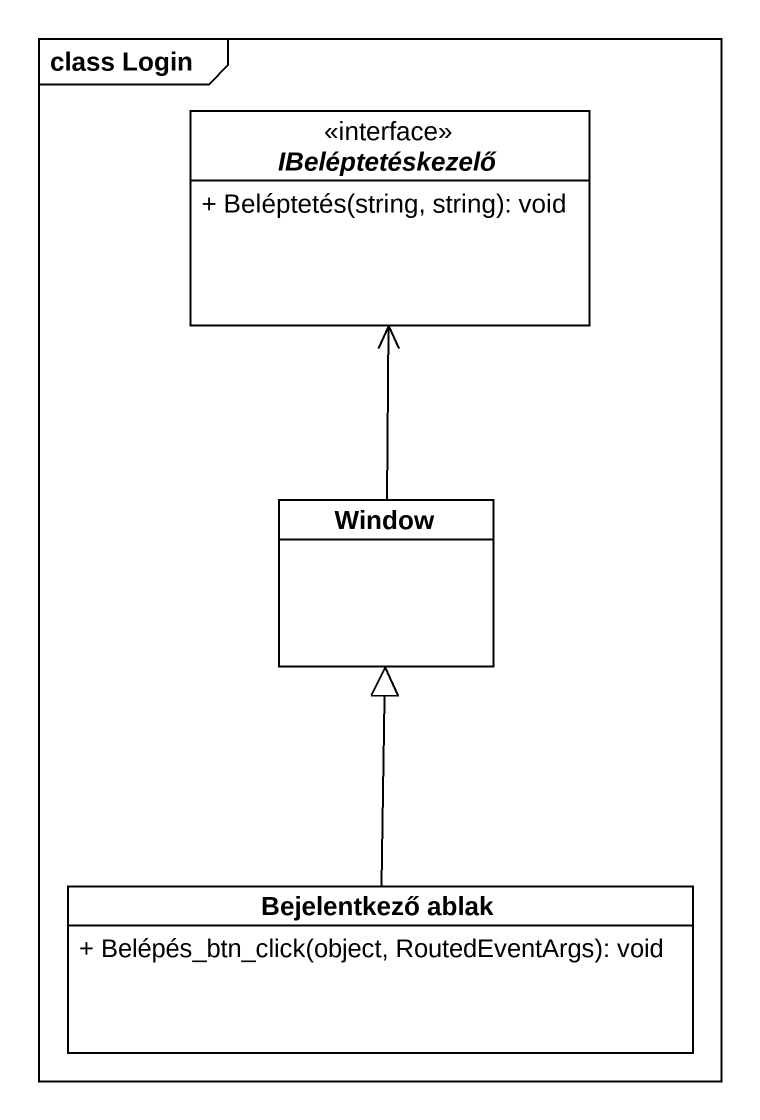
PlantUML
@startuml
mainframe class Login
hide circle
hide empty members
skinparam classAttributeIconSize 0
interface IBeléptetéskezelő <<interface>> {
  + Beléptetés(string, string): void
}
class Window
class "Bejelentkező ablak" as Bejelentkező_ablak {
  + Belépés_btn_click(object, RoutedEventArgs): void
}
Window -up-> IBeléptetéskezelő
Bejelentkező_ablak -up-|> Window
@enduml
